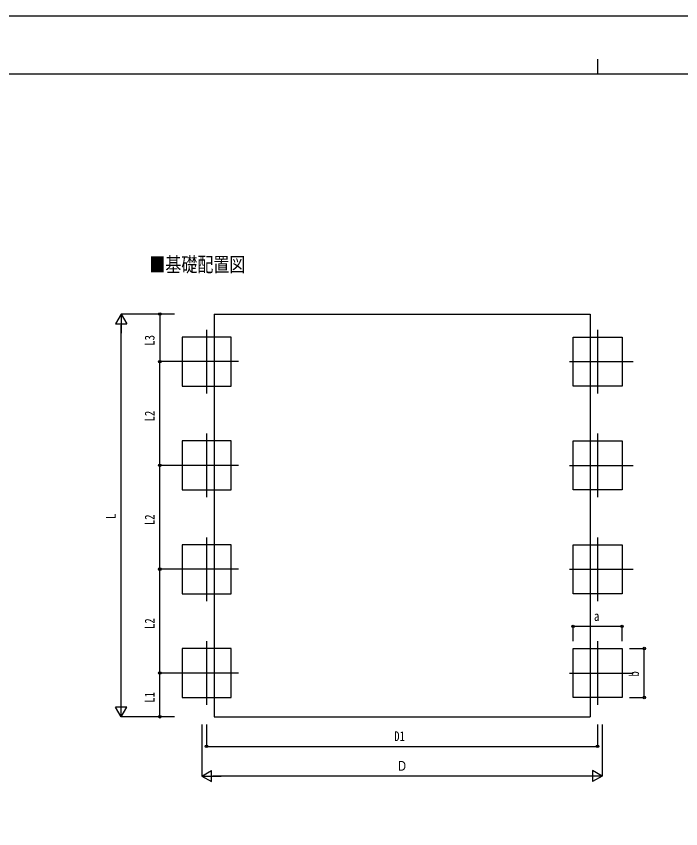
# Model space of a CAD drawing. Units: millimetres, scale not verified. Extents: x -16820 to 16820, y -11880 to 11880.
# Drawn here: x -7859 to 1102, y 920 to 11880 of the extents above; entities that cross this region are included whole.
import ezdxf
from ezdxf.enums import TextEntityAlignment as Align

# ---------------------------------------------------------------- set-up
doc = ezdxf.new("R2010")
doc.units = ezdxf.units.MM
doc.header["$LTSCALE"] = 50
for name, color, linetype in [('0-2_USER1', 3, 'Continuous'), ('0-4_YKK_12', 2, 'Continuous'), ('0-6_YKK_A1', 4, 'Continuous'), ('0-7_YKK_D', 6, 'Continuous'), ('0-8_YKK_ZWAK', 7, 'Continuous')]:
    doc.layers.add(name, color=color, linetype=linetype)
doc.styles.add('ＭＳ ゴシック', font='')
doc.styles.get('ＭＳ ゴシック').set_extended_font_data('MS Gothic')

msp = doc.modelspace()

# ---------------------------------------------------------------- linework, layer by layer
at = {"layer": '0-4_YKK_12'}
for p, q in [((-5293.22, 7650.92), (-5293.22, 6790.92)), ((-20.22, 7650.92), (-20.22, 6790.92)), ((-4863.22, 7220.92), (-5723.22, 7220.92)), ((-400.22, 7220.92), (459.78, 7220.92)), ((-5293.22, 6250.92), (-5293.22, 5390.92)), ((-20.22, 6250.92), (-20.22, 5390.92)), ((-4863.22, 5820.92), (-5723.22, 5820.92)), ((-400.22, 5820.92), (459.78, 5820.92)), ((-5293.22, 4850.92), (-5293.22, 3990.92)), ((-20.22, 4850.92), (-20.22, 3990.92)), ((-4863.22, 4420.92), (-5723.22, 4420.92)), ((-400.22, 4420.92), (459.78, 4420.92)), ((-5293.22, 3450.92), (-5293.22, 2590.92)), ((-20.22, 3450.92), (-20.22, 2590.92)), ((-4863.22, 3020.92), (-5723.22, 3020.92)), ((-400.22, 3020.92), (459.78, 3020.92))]:
    msp.add_line(p, q, dxfattribs=at)
at = {"layer": '0-6_YKK_A1'}
for p, q in [((-5191.72, 7862.92), (-121.72, 7862.92)), ((-5191.72, 7862.92), (-5191.72, 2430.92)), ((-121.72, 7862.77), (-121.72, 2430.92)), ((-5191.72, 2430.92), (-121.72, 2430.92))]:
    msp.add_line(p, q, dxfattribs=at)
for points in [[(-4963.22, 6890.92), (-4963.22, 7550.92), (-5623.22, 7550.92), (-5623.22, 6890.92)], [(-350.22, 6890.92), (-350.22, 7550.92), (309.78, 7550.92), (309.78, 6890.92)], [(-4963.22, 5490.92), (-4963.22, 6150.92), (-5623.22, 6150.92), (-5623.22, 5490.92)], [(-350.22, 5490.92), (-350.22, 6150.92), (309.78, 6150.92), (309.78, 5490.92)], [(-4963.22, 4090.92), (-4963.22, 4750.92), (-5623.22, 4750.92), (-5623.22, 4090.92)], [(-350.22, 4090.92), (-350.22, 4750.92), (309.78, 4750.92), (309.78, 4090.92)], [(-4963.22, 2690.92), (-4963.22, 3350.92), (-5623.22, 3350.92), (-5623.22, 2690.92)], [(-350.22, 2690.92), (-350.22, 3350.92), (309.78, 3350.92), (309.78, 2690.92)]]:
    msp.add_lwpolyline(points, close=True, dxfattribs=at)
at = {"layer": '0-7_YKK_D'}
for p, q in [((-6445.22, 7862.92), (-6520.22, 7733.01)), ((-5723.22, 7862.92), (-6446.22, 7862.92)), ((-6445.22, 7862.92), (-6370.22, 7733.01)), ((-6445.22, 7862.92), (-6445.22, 7603.11)), ((-5723.22, 7862.92), (-5924.22, 7862.92)), ((-5923.22, 7862.92), (-5923.22, 7220.92)), ((-6520.22, 7733.01), (-6370.22, 7733.01)), ((-6445.22, 2580.92), (-6445.22, 7712.92)), ((-5723.22, 7220.92), (-5924.22, 7220.92)), ((-5723.22, 7220.92), (-5924.22, 7220.92)), ((-5923.22, 5820.92), (-5923.22, 7220.92)), ((-5724.22, 5820.92), (-5924.22, 5820.92)), ((-5724.22, 5820.92), (-5924.22, 5820.92)), ((-5923.22, 4420.92), (-5923.22, 5820.92)), ((-5724.22, 4420.92), (-5924.22, 4420.92)), ((-5724.22, 4420.92), (-5924.22, 4420.92)), ((-5923.22, 3020.92), (-5923.22, 4420.92)), ((-350.22, 3450.92), (-350.22, 3651.92)), ((-350.22, 3650.92), (309.78, 3650.92)), ((309.78, 3450.92), (309.78, 3651.92)), ((409.78, 3350.92), (610.78, 3350.92)), ((609.78, 2690.92), (609.78, 3350.92)), ((-5723.22, 3020.92), (-5924.22, 3020.92)), ((-5723.22, 3020.92), (-5924.22, 3020.92)), ((-5923.22, 2430.92), (-5923.22, 3020.92)), ((-6445.22, 2430.92), (-6445.22, 2690.72)), ((409.78, 2690.92), (610.78, 2690.92)), ((-6445.22, 2430.92), (-6520.22, 2560.82)), ((-6370.22, 2560.82), (-6520.22, 2560.82)), ((-6445.22, 2430.92), (-6370.22, 2560.82)), ((-5723.22, 2430.92), (-6446.22, 2430.92)), ((-5723.22, 2430.92), (-5924.22, 2430.92)), ((-5356.72, 2327.45), (-5356.72, 1629.92)), ((-5293.22, 2327.45), (-5293.22, 2029.92)), ((-20.22, 2327.45), (-20.22, 2029.92)), ((43.28, 2327.45), (43.28, 1629.92)), ((-5293.22, 2030.92), (-20.22, 2030.92)), ((-5356.72, 1630.92), (-5226.82, 1705.92)), ((-5226.82, 1555.92), (-5226.82, 1705.92)), ((43.28, 1630.92), (-86.63, 1705.92)), ((-86.63, 1705.92), (-86.63, 1555.92)), ((-5356.72, 1630.92), (-5226.82, 1555.92)), ((-5356.72, 1630.92), (-5096.91, 1630.92)), ((-106.72, 1630.92), (-5206.72, 1630.92)), ((43.28, 1630.92), (-216.53, 1630.92)), ((43.28, 1630.92), (-86.63, 1555.92))]:
    msp.add_line(p, q, dxfattribs=at)
for centre in [(-5923.22, 7862.92), (-5923.22, 7220.92), (-5923.22, 7220.92), (-5923.22, 5820.92), (-5923.22, 5820.92), (-5923.22, 4420.92), (-5923.22, 4420.92), (-350.22, 3650.92), (309.78, 3650.92), (609.78, 3350.92), (-5923.22, 3020.92), (-5923.22, 3020.92), (609.78, 2690.92), (-5923.22, 2430.92), (-5293.22, 2030.92), (-20.22, 2030.92)]:
    msp.add_circle(centre, 17, dxfattribs=at)
at = {"layer": '0-8_YKK_ZWAK'}
for p, q in [((-19.92, 11300), (-19.92, 11100)), ((-19.92, 11300), (-19.92, 11100)), ((15580.08, 11100), (-15619.92, 11100)), ((15580.08, 11100), (-15619.92, 11100))]:
    msp.add_line(p, q, dxfattribs=at)
msp.add_lwpolyline([(-16820, -11880), (16820, -11880), (16820, 11880), (-16820, 11880)], close=True, dxfattribs=at)
msp.add_lwpolyline([(-16820, -11880), (16820, -11880), (16820, 11880), (-16820, 11880)], close=True, dxfattribs=at)

# ---------------------------------------------------------------- texts
at = {"layer": '0-2_USER1', "style": 'ＭＳ ゴシック', "width": 0.8}
msp.add_text('■基礎配置図', height=197.9, dxfattribs=at).set_placement((-6064.93, 8373.26), align=Align.BOTTOM_LEFT)
at = {"layer": '0-7_YKK_D', "style": 'ＭＳ ゴシック', "width": 0.8}
for s, p in [('L3', (-5955.22, 7436.32)), ('L2', (-5955.22, 6415.32)), ('L', (-6477.22, 5098.92)), ('L2', (-5955.22, 5015.32)), ('L2', (-5955.22, 3615.32)), ('b', (577.78, 2972.92)), ('L1', (-5955.22, 2620.32))]:
    msp.add_text(s, height=132, rotation=90, dxfattribs=at).set_placement(p, align=Align.BOTTOM_LEFT)
for s, p in [('a', (-68.22, 3682.92)), ('D1', (-2762.32, 2062.92)), ('Ｄ', (-2728.72, 1662.92))]:
    msp.add_text(s, height=132, dxfattribs=at).set_placement(p, align=Align.BOTTOM_LEFT)

doc.saveas('drawing.dxf')
